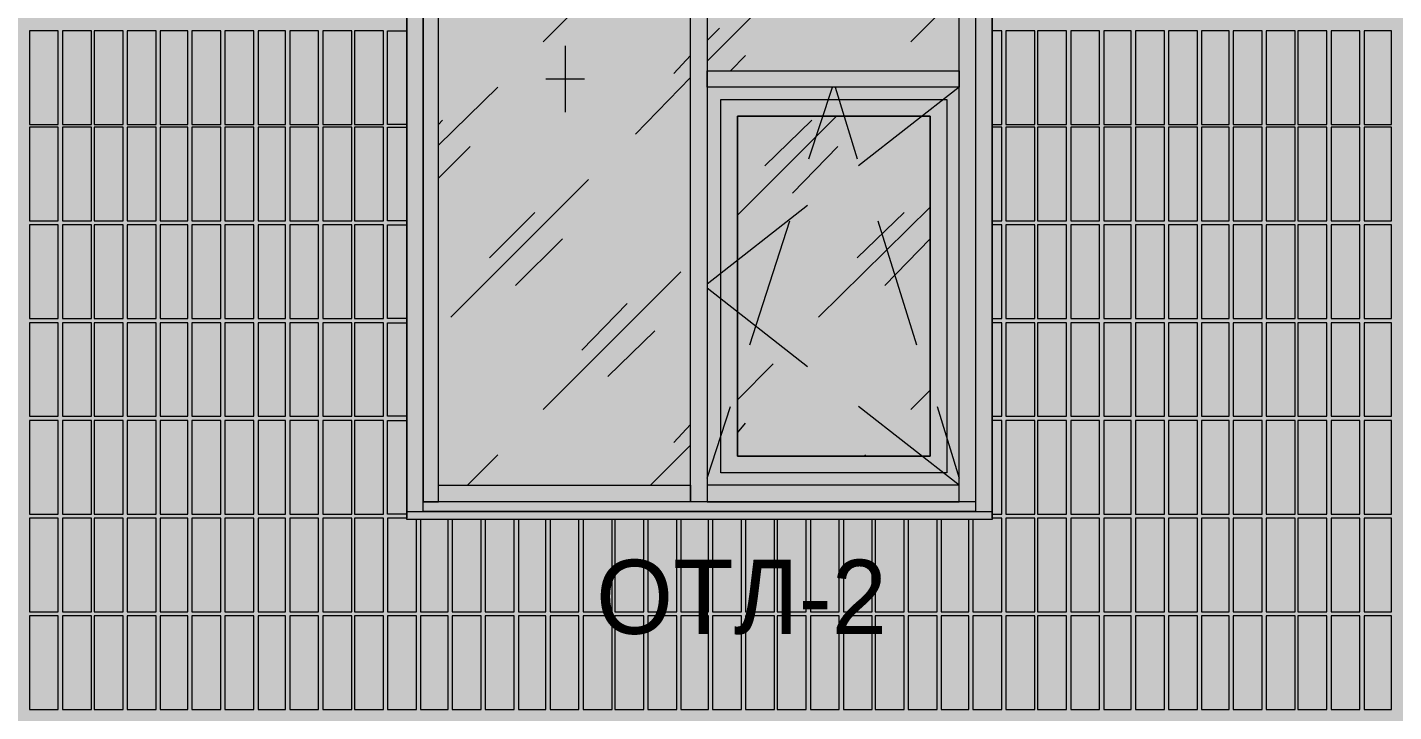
# Model space of a CAD drawing. Header units: millimetres. Extents: x -28928 to 100580, y -22867 to 36490.
# Drawn here: x 46924 to 51120, y 3636 to 5739 of the extents above; entities that cross this region are included whole.
import ezdxf

# ---------------------------------------------------------------- set-up
doc = ezdxf.new("R2010")
doc.units = ezdxf.units.MM
doc.layers.add('PDF _Геометрия', color=7, linetype='Continuous', true_color=0x8f8e8d)
doc.layers.add('PDF _Сплошная заливка', color=7, linetype='Continuous', true_color=0xffffff)
doc.layers.add('PDF _Текст', color=7, linetype='Continuous')

msp = doc.modelspace()

# ---------------------------------------------------------------- hatches: boundary and pattern name
at = {"layer": 'PDF _Сплошная заливка', "true_color": 0xffb53f, "transparency": 33554559}
h = msp.add_hatch(color=40, dxfattribs=at)
h.paths.add_polyline_path([(54591.8, 8685.7), (54591.8, 8224.5), (54845.7, 8224.5), (54845.7, 8685.7)])
h.paths.add_polyline_path([(54460.7, 3189.9), (54460.7, 2728.7), (54566.4, 2728.7), (54566.4, 3189.9)])
h.paths.add_polyline_path([(54875.3, 3689.1), (54875.3, 3228), (55243.4, 3228), (55243.4, 3689.1)])
h.paths.add_polyline_path([(54875.3, 3189.9), (54875.3, 2728.7), (55243.4, 2728.7), (55243.4, 3189.9)])
h.paths.add_polyline_path([(54460.7, 3689.1), (54460.7, 3228), (54566.4, 3228), (54566.4, 3689.1)])
h.paths.add_polyline_path([(43706.1, 2161.8), (43706.1, 2144.9), (44006.4, 2144.9), (44006.4, 2161.8)])
h.paths.add_polyline_path([(54875.3, 4188.4), (54875.3, 3727.2), (55243.4, 3727.2), (55243.4, 4188.4)])
h.paths.add_polyline_path([(43706.1, 2094.1), (43706.1, 2081.4), (44006.4, 2081.4), (44006.4, 2094.1)])
h.paths.add_polyline_path([(54460.7, 4188.4), (54460.7, 3727.2), (54566.4, 3727.2), (54566.4, 4188.4)])
h.paths.add_polyline_path([(43706.1, 2034.9), (43706.1, 2022.2), (44006.4, 2022.2), (44006.4, 2034.9)])
h.paths.add_polyline_path([(54591.8, 4687.6), (54591.8, 4226.4), (54845.7, 4226.4), (54845.7, 4687.6)])
h.paths.add_polyline_path([(43706.1, 1971.4), (43706.1, 1963), (44006.4, 1963), (44006.4, 1971.4)])
h.paths.add_polyline_path([(54591.8, 5186.8), (54591.8, 4725.7), (54845.7, 4725.7), (54845.7, 5186.8)])
h.paths.add_polyline_path([(43706.1, 1912.2), (43706.1, 1903.7), (44006.4, 1903.7), (44006.4, 1912.2)])
h.paths.add_polyline_path([(54875.3, 5686), (54875.3, 5224.9), (55243.4, 5224.9), (55243.4, 5686)])
h.paths.add_polyline_path([(43706.1, 1853), (43706.1, 1844.5), (44006.4, 1844.5), (44006.4, 1853)])
h.paths.add_polyline_path([(54460.7, 5686), (54460.7, 5224.9), (54566.4, 5224.9), (54566.4, 5686)])
h.paths.add_polyline_path([(43706.1, 1793.7), (43706.1, 1785.3), (44006.4, 1785.3), (44006.4, 1793.7)])
h.paths.add_polyline_path([(54875.3, 6185.3), (54875.3, 5728.4), (55243.4, 5728.4), (55243.4, 6185.3)])
h.paths.add_polyline_path([(43490.3, 1793.7), (43490.3, 1785.3), (43613, 1785.3), (43613, 1793.7)])
h.paths.add_polyline_path([(54460.7, 6185.3), (54460.7, 5728.4), (54566.4, 5728.4), (54566.4, 6185.3)])
h.paths.add_polyline_path([(43490.3, 1853), (43490.3, 1844.5), (43613, 1844.5), (43613, 1853)])
h.paths.add_polyline_path([(54591.8, 6684.5), (54591.8, 6227.6), (54845.7, 6227.6), (54845.7, 6684.5)])
h.paths.add_polyline_path([(43490.3, 1912.2), (43490.3, 1903.7), (43613, 1903.7), (43613, 1912.2)])
h.paths.add_polyline_path([(54591.8, 7183.7), (54591.8, 6726.8), (54845.7, 6726.8), (54845.7, 7183.7)])
h.paths.add_polyline_path([(43490.3, 1971.4), (43490.3, 1963), (43613, 1963), (43613, 1971.4)])
h.paths.add_polyline_path([(54875.3, 7687.2), (54875.3, 7226), (55243.4, 7226), (55243.4, 7687.2)])
h.paths.add_polyline_path([(43490.3, 2034.9), (43490.3, 2022.2), (43613, 2022.2), (43613, 2034.9)])
h.paths.add_polyline_path([(54460.7, 7687.2), (54460.7, 7226), (54566.4, 7226), (54566.4, 7687.2)])
h.paths.add_polyline_path([(43490.3, 2094.1), (43490.3, 2081.4), (43613, 2081.4), (43613, 2094.1)])
h.paths.add_polyline_path([(54875.3, 8186.4), (54875.3, 7725.3), (55243.4, 7725.3), (55243.4, 8186.4)])
h.paths.add_polyline_path([(43490.3, 2161.8), (43490.3, 2144.9), (43613, 2144.9), (43613, 2161.8)])
h.paths.add_polyline_path([(54460.7, 8186.4), (54460.7, 7725.3), (54566.4, 7725.3), (54566.4, 8186.4)])
h.paths.add_polyline_path([(54591.8, 3189.9), (54591.8, 2728.7), (54845.7, 2728.7), (54845.7, 3189.9)])
h.paths.add_polyline_path([(54875.3, 8685.7), (54875.3, 8224.5), (55243.4, 8224.5), (55243.4, 8685.7)])
h.paths.add_polyline_path([(54591.8, 3689.1), (54591.8, 3228), (54845.7, 3228), (54845.7, 3689.1)])
h.paths.add_polyline_path([(54460.7, 8685.7), (54460.7, 8224.5), (54566.4, 8224.5), (54566.4, 8685.7)])
h.paths.add_polyline_path([(54591.8, 4188.4), (54591.8, 3727.2), (54845.7, 3727.2), (54845.7, 4188.4)])
h.paths.add_polyline_path([(55763.7, 8664.5), (55319.5, 8664.5), (55319.5, 7831), (55763.7, 7831)])
h.paths.add_polyline_path([(54875.3, 4687.6), (54875.3, 4226.4), (55243.4, 4226.4), (55243.4, 4687.6)])
h.paths.add_polyline_path([(54845.7, 8723.7), (54845.7, 9028.4), (54591.8, 9028.4), (54591.8, 8723.7)])
h.paths.add_polyline_path([(54460.7, 4687.6), (54460.7, 4226.4), (54566.4, 4226.4), (54566.4, 4687.6)])
h.paths.add_polyline_path([(55319.5, 8728), (55763.7, 8728), (55763.7, 9028.4), (55319.5, 9028.4)])
h.paths.add_polyline_path([(54875.3, 5186.8), (54875.3, 4725.7), (55243.4, 4725.7), (55243.4, 5186.8)])
h.paths.add_polyline_path([(55763.7, 7767.6), (55319.5, 7767.6), (55319.5, 6929.9), (55763.7, 6929.9)])
h.paths.add_polyline_path([(54460.7, 5186.8), (54460.7, 4725.7), (54566.4, 4725.7), (54566.4, 5186.8)])
h.paths.add_polyline_path([(55763.7, 5965.3), (55319.5, 5965.3), (55319.5, 5131.8), (55763.7, 5131.8)])
h.paths.add_polyline_path([(54591.8, 5686), (54591.8, 5224.9), (54845.7, 5224.9), (54845.7, 5686)])
h.paths.add_polyline_path([(44344.9, 1671), (44344.9, 1573.7), (44890.7, 1573.7), (44890.7, 2733), (46265.7, 2733), (46265.7, 2766.8), (48152.6, 2766.8), (48152.6, 2733), (49887.2, 2733), (49887.2, 1573.7), (51287.6, 1573.7), (51287.6, 2733), (53085.7, 2733), (53085.7, 1573.7), (55260.3, 1573.7), (55260.3, 2686.4), (54448, 2686.4), (54448, 9028.4), (34432.2, 9028.4), (34432.2, 1573.7), (35295.3, 1573.7), (35295.3, 2733), (37093.4, 2733), (37093.4, 1573.7), (38493.7, 1573.7), (38493.7, 2733), (40291.8, 2733), (40291.8, 1573.7), (41637.2, 1573.7), (41637.2, 1869.9), (41692.2, 1869.9), (41692.2, 1891), (41578, 1891), (41578, 1908), (41692.2, 1908), (41692.2, 2733), (43490.3, 2733), (43490.3, 2284.5), (43503, 2288.7), (43511.4, 2293), (43524.1, 2297.2), (43541.1, 2305.7), (43553.7, 2309.9), (43570.7, 2318.4), (43583.4, 2322.6), (43600.3, 2331), (43613, 2335.3), (43629.9, 2343.7), (43642.6, 2348), (43659.5, 2356.4), (43672.2, 2360.7), (43680.7, 2364.9), (43693.4, 2369.1), (43710.3, 2377.6), (43723, 2381.8), (43739.9, 2390.3), (43752.6, 2394.5), (43769.5, 2403), (43782.2, 2407.2), (43799.1, 2415.7), (43811.8, 2419.9), (43828.7, 2428.4), (43841.4, 2432.6), (43849.9, 2436.8), (43871.1, 2436.8), (43888, 2428.4), (43900.7, 2424.1), (43917.6, 2415.7), (43930.3, 2411.4), (43947.2, 2403), (43959.9, 2398.7), (43976.8, 2390.3), (43989.5, 2386), (44006.4, 2377.6), (44019.1, 2373.4), (44036.1, 2364.9), (44048.7, 2360.7), (44065.7, 2352.2), (44078.4, 2348), (44095.3, 2339.5), (44108, 2335.3), (44133.4, 2322.6), (44146.1, 2318.4), (44163, 2309.9), (44175.7, 2305.7), (44192.6, 2297.2), (44205.3, 2293), (44222.2, 2284.5), (44234.9, 2280.3), (44251.8, 2271.8), (44264.5, 2267.6), (44281.4, 2259.1), (44294.1, 2254.9), (44311.1, 2246.4), (44323.7, 2242.2), (44340.7, 2233.7), (44353.4, 2229.5), (44378.7, 2216.8), (44378.7, 2161.8), (44099.5, 2161.8), (44099.5, 2144.9), (44294.1, 2144.9), (44340.7, 2098.4), (44099.5, 2094.1), (44099.5, 2081.4), (44298.4, 2081.4), (44340.7, 2039.1), (44099.5, 2034.9), (44099.5, 2022.2), (44294.1, 2022.2), (44340.7, 1975.7), (44099.5, 1971.4), (44099.5, 1963), (44294.1, 1963), (44340.7, 1916.4), (44099.5, 1912.2), (44099.5, 1903.7), (44294.1, 1903.7), (44340.7, 1857.2), (44099.5, 1853), (44099.5, 1844.5), (44294.1, 1844.5), (44340.7, 1798), (44099.5, 1793.7), (44099.5, 1785.3), (44289.9, 1785.3), (44298.4, 1781), (44340.7, 1738.7), (44336.4, 1734.5), (44404.1, 1726), (44404.1, 1671)])
h.paths.add_polyline_path([(54591.8, 6185.3), (54591.8, 5728.4), (54845.7, 5728.4), (54845.7, 6185.3)])
h.paths.add_polyline_path([(55763.7, 4167.2), (55319.5, 4167.2), (55319.5, 3333.7), (55763.7, 3333.7)])
h.paths.add_polyline_path([(54875.3, 6684.5), (54875.3, 6227.6), (55243.4, 6227.6), (55243.4, 6684.5)])
h.paths.add_polyline_path([(55763.7, 3270.3), (55319.5, 3270.3), (55319.5, 2432.6), (55763.7, 2432.6)])
h.paths.add_polyline_path([(54460.7, 6684.5), (54460.7, 6227.6), (54566.4, 6227.6), (54566.4, 6684.5)])
h.paths.add_polyline_path([(55763.7, 2369.1), (55319.5, 2369.1), (55319.5, 1573.7), (55763.7, 1573.7)])
h.paths.add_polyline_path([(54875.3, 7183.7), (54875.3, 6726.8), (55243.4, 6726.8), (55243.4, 7183.7)])
h.paths.add_polyline_path([(55763.7, 5068.4), (55319.5, 5068.4), (55319.5, 4230.7), (55763.7, 4230.7)])
h.paths.add_polyline_path([(54460.7, 7183.7), (54460.7, 6726.8), (54566.4, 6726.8), (54566.4, 7183.7)])
h.paths.add_polyline_path([(55763.7, 6866.4), (55319.5, 6866.4), (55319.5, 6028.7), (55763.7, 6028.7)])
h.paths.add_polyline_path([(54591.8, 7687.2), (54591.8, 7226), (54845.7, 7226), (54845.7, 7687.2)])
h.paths.add_polyline_path([(55243.4, 8723.7), (55243.4, 9028.4), (54875.3, 9028.4), (54875.3, 8723.7)])
h.paths.add_polyline_path([(54591.8, 8186.4), (54591.8, 7725.3), (54845.7, 7725.3), (54845.7, 8186.4)])
h.paths.add_polyline_path([(54566.4, 8723.7), (54566.4, 9028.4), (54460.7, 9028.4), (54460.7, 8723.7)])

# ---------------------------------------------------------------- linework, layer by layer
at = {"layer": 'PDF _Геометрия', "color": 7, "lineweight": 9}
for points in [[(48089.1, 6853.7), (48089.1, 5580.3), (48089.1, 4306.8), (48089.1, 4230.7), (48089.1, 6929.9)], [(49887.2, 6929.9), (49887.2, 4230.7), (49887.2, 4306.8), (49887.2, 5580.3), (49887.2, 6853.7)], [(49836.4, 6853.7), (49836.4, 5580.3), (49836.4, 4306.8), (49836.4, 4251.8), (48139.9, 4251.8), (48139.9, 4306.8), (48139.9, 5580.3), (48139.9, 4281.4), (48186.4, 4281.4), (48186.4, 5580.3), (48186.4, 6828.4)], [(48139.9, 6828.4), (48139.9, 5580.3), (48139.9, 6853.7)], [(49785.7, 4332.2), (49011.4, 4332.2), (49011.4, 4281.4), (49785.7, 4281.4), (49785.7, 5580.3), (49785.7, 6853.7), (49785.7, 6879.1), (49836.4, 6879.1), (49836.4, 6853.7), (49836.4, 5580.3), (49836.4, 4281.4), (49785.7, 4281.4), (49785.7, 4332.2), (49476.8, 4573.4)], [(48508, 5694.5), (48931.1, 6117.6)], [(49011.4, 5635.3), (49214.5, 5838.4)], [(49637.6, 5694.5), (49785.7, 5842.6)], [(49011.4, 5698.7), (49049.5, 5736.8)], [(48575.7, 5681.8), (48575.7, 5478.7)], [(48909.9, 5597.2), (48960.7, 5652.2)], [(49083.4, 5605.7), (49129.9, 5652.2)], [(48791.4, 5411), (48960.7, 5584.5)], [(48186.4, 5377.2), (48368.4, 5554.9)], [(48516.4, 5580.3), (48634.9, 5580.3)], [(49324.5, 5334.9), (49396.4, 5554.9)], [(49404.9, 5554.9), (49472.6, 5334.9)], [(49785.7, 5554.9), (49476.8, 5313.7)], [(49104.5, 5161.4), (49409.1, 5466)], [(48186.4, 5440.7), (48199.1, 5453.4)], [(49189.1, 5313.7), (49333, 5453.4)], [(48186.4, 5275.7), (48283.7, 5373)], [(49273.7, 5229.1), (49413.4, 5373)], [(48224.5, 4848.4), (48647.6, 5271.4)], [(48343, 5030.3), (48482.6, 5169.9)], [(49320.3, 5191), (49011.4, 4949.9)], [(49354.1, 4848.4), (49696.8, 5186.8)], [(49472.6, 5030.3), (49616.4, 5169.9)], [(49142.6, 4763.7), (49265.3, 5144.5)], [(49536.1, 5144.5), (49654.5, 4763.7)], [(48423.4, 4945.7), (48567.2, 5089.5)], [(49557.2, 4945.7), (49696.8, 5089.5)], [(48508, 4564.9), (48931.1, 4988)], [(49320.3, 4696), (49011.4, 4937.2)], [(48626.4, 4746.8), (48766.1, 4890.7)], [(48706.8, 4666.4), (48850.7, 4806)], [(49104.5, 4594.5), (49214.5, 4704.5)], [(49637.6, 4564.9), (49696.8, 4624.1)], [(49011.4, 4353.4), (49083.4, 4573.4)], [(49718, 4573.4), (49785.7, 4353.4)], [(48909.9, 4463.4), (48960.7, 4518.4)], [(49104.5, 4493), (49129.9, 4522.6)], [(48838, 4332.2), (48960.7, 4454.9)], [(48275.3, 4332.2), (48368.4, 4425.3)], [(49493.7, 4421), (49498, 4425.3)], [(49836.4, 4281.4), (48139.9, 4281.4)], [(48089.1, 4251.8), (48089.1, 4251.8)], [(49836.4, 4251.8), (48139.9, 4251.8), (49836.4, 4251.8)], [(49887.2, 4251.8), (49887.2, 4251.8)], [(48089.1, 4226.4), (48089.1, 4230.7)], [(49887.2, 4230.7), (49887.2, 4226.4)]]:
    msp.add_lwpolyline(points, dxfattribs=at)
for points in [[(49011.4, 4281.4), (48960.7, 4281.4), (48186.4, 4281.4), (48186.4, 4332.2), (48960.7, 4332.2), (48960.7, 4281.4), (48960.7, 5580.3), (48960.7, 6828.4), (49011.4, 6828.4), (49011.4, 5580.3)], [(49785.7, 5554.9), (49011.4, 5554.9), (49011.4, 5605.7), (49785.7, 5605.7)], [(49053.7, 5516.8), (49747.6, 5516.8), (49747.6, 4370.3), (49053.7, 4370.3)], [(49747.6, 5516.8), (49747.6, 4370.3), (49053.7, 4370.3), (49053.7, 5516.8)], [(49696.8, 5466), (49104.5, 5466), (49104.5, 4421), (49696.8, 4421)], [(49104.5, 4421), (49104.5, 5466), (49696.8, 5466), (49696.8, 4421)], [(49887.2, 4226.4), (48089.1, 4226.4), (48089.1, 4251.8), (49887.2, 4251.8)]]:
    msp.add_lwpolyline(points, close=True, dxfattribs=at)
at = {"layer": 'PDF _Геометрия', "color": 253, "lineweight": 9, "true_color": 0xaea391}
for points in [[(46929.9, 5728.4), (46929.9, 5440.7), (47018.7, 5440.7), (47018.7, 5728.4)], [(47031.4, 5728.4), (47031.4, 5440.7), (47120.3, 5440.7), (47120.3, 5728.4)], [(47128.7, 5728.4), (47128.7, 5440.7), (47217.6, 5440.7), (47217.6, 5728.4)], [(47230.3, 5728.4), (47230.3, 5440.7), (47319.1, 5440.7), (47319.1, 5728.4)], [(47331.8, 5728.4), (47331.8, 5440.7), (47416.4, 5440.7), (47416.4, 5728.4)], [(47429.1, 5728.4), (47429.1, 5440.7), (47518, 5440.7), (47518, 5728.4)], [(47530.7, 5728.4), (47530.7, 5440.7), (47619.5, 5440.7), (47619.5, 5728.4)], [(47632.2, 5728.4), (47632.2, 5440.7), (47716.8, 5440.7), (47716.8, 5728.4)], [(47729.5, 5728.4), (47729.5, 5440.7), (47818.4, 5440.7), (47818.4, 5728.4)], [(47831.1, 5728.4), (47831.1, 5440.7), (47919.9, 5440.7), (47919.9, 5728.4)], [(47928.4, 5728.4), (47928.4, 5440.7), (48017.2, 5440.7), (48017.2, 5728.4)], [(49929.5, 5728.4), (49929.5, 5440.7), (50018.4, 5440.7), (50018.4, 5728.4)], [(50026.8, 5728.4), (50026.8, 5440.7), (50115.7, 5440.7), (50115.7, 5728.4)], [(50128.4, 5728.4), (50128.4, 5440.7), (50217.2, 5440.7), (50217.2, 5728.4)], [(50229.9, 5728.4), (50229.9, 5440.7), (50314.5, 5440.7), (50314.5, 5728.4)], [(50327.2, 5728.4), (50327.2, 5440.7), (50416.1, 5440.7), (50416.1, 5728.4)], [(50428.7, 5728.4), (50428.7, 5440.7), (50517.6, 5440.7), (50517.6, 5728.4)], [(50530.3, 5728.4), (50530.3, 5440.7), (50614.9, 5440.7), (50614.9, 5728.4)], [(50627.6, 5728.4), (50627.6, 5440.7), (50716.4, 5440.7), (50716.4, 5728.4)], [(50729.1, 5728.4), (50729.1, 5440.7), (50818, 5440.7), (50818, 5728.4)], [(50826.4, 5728.4), (50826.4, 5440.7), (50915.3, 5440.7), (50915.3, 5728.4)], [(50928, 5728.4), (50928, 5440.7), (51016.8, 5440.7), (51016.8, 5728.4)], [(51029.5, 5728.4), (51029.5, 5440.7), (51114.1, 5440.7), (51114.1, 5728.4)], [(46929.9, 5432.2), (46929.9, 5144.5), (47018.7, 5144.5), (47018.7, 5432.2)], [(47031.4, 5432.2), (47031.4, 5144.5), (47120.3, 5144.5), (47120.3, 5432.2)], [(47128.7, 5432.2), (47128.7, 5144.5), (47217.6, 5144.5), (47217.6, 5432.2)], [(47230.3, 5432.2), (47230.3, 5144.5), (47319.1, 5144.5), (47319.1, 5432.2)], [(47331.8, 5432.2), (47331.8, 5144.5), (47416.4, 5144.5), (47416.4, 5432.2)], [(47429.1, 5432.2), (47429.1, 5144.5), (47518, 5144.5), (47518, 5432.2)], [(47530.7, 5432.2), (47530.7, 5144.5), (47619.5, 5144.5), (47619.5, 5432.2)], [(47632.2, 5432.2), (47632.2, 5144.5), (47716.8, 5144.5), (47716.8, 5432.2)], [(47729.5, 5432.2), (47729.5, 5144.5), (47818.4, 5144.5), (47818.4, 5432.2)], [(47831.1, 5432.2), (47831.1, 5144.5), (47919.9, 5144.5), (47919.9, 5432.2)], [(47928.4, 5432.2), (47928.4, 5144.5), (48017.2, 5144.5), (48017.2, 5432.2)], [(49929.5, 5432.2), (49929.5, 5144.5), (50018.4, 5144.5), (50018.4, 5432.2)], [(50026.8, 5432.2), (50026.8, 5144.5), (50115.7, 5144.5), (50115.7, 5432.2)], [(50128.4, 5432.2), (50128.4, 5144.5), (50217.2, 5144.5), (50217.2, 5432.2)], [(50229.9, 5432.2), (50229.9, 5144.5), (50314.5, 5144.5), (50314.5, 5432.2)], [(50327.2, 5432.2), (50327.2, 5144.5), (50416.1, 5144.5), (50416.1, 5432.2)], [(50428.7, 5432.2), (50428.7, 5144.5), (50517.6, 5144.5), (50517.6, 5432.2)], [(50530.3, 5432.2), (50530.3, 5144.5), (50614.9, 5144.5), (50614.9, 5432.2)], [(50627.6, 5432.2), (50627.6, 5144.5), (50716.4, 5144.5), (50716.4, 5432.2)], [(50729.1, 5432.2), (50729.1, 5144.5), (50818, 5144.5), (50818, 5432.2)], [(50826.4, 5432.2), (50826.4, 5144.5), (50915.3, 5144.5), (50915.3, 5432.2)], [(50928, 5432.2), (50928, 5144.5), (51016.8, 5144.5), (51016.8, 5432.2)], [(51029.5, 5432.2), (51029.5, 5144.5), (51114.1, 5144.5), (51114.1, 5432.2)], [(46929.9, 5131.8), (46929.9, 4844.1), (47018.7, 4844.1), (47018.7, 5131.8)], [(47031.4, 5131.8), (47031.4, 4844.1), (47120.3, 4844.1), (47120.3, 5131.8)], [(47128.7, 5131.8), (47128.7, 4844.1), (47217.6, 4844.1), (47217.6, 5131.8)], [(47230.3, 5131.8), (47230.3, 4844.1), (47319.1, 4844.1), (47319.1, 5131.8)], [(47331.8, 5131.8), (47331.8, 4844.1), (47416.4, 4844.1), (47416.4, 5131.8)], [(47429.1, 5131.8), (47429.1, 4844.1), (47518, 4844.1), (47518, 5131.8)], [(47530.7, 5131.8), (47530.7, 4844.1), (47619.5, 4844.1), (47619.5, 5131.8)], [(47632.2, 5131.8), (47632.2, 4844.1), (47716.8, 4844.1), (47716.8, 5131.8)], [(47729.5, 5131.8), (47729.5, 4844.1), (47818.4, 4844.1), (47818.4, 5131.8)], [(47831.1, 5131.8), (47831.1, 4844.1), (47919.9, 4844.1), (47919.9, 5131.8)], [(47928.4, 5131.8), (47928.4, 4844.1), (48017.2, 4844.1), (48017.2, 5131.8)], [(49929.5, 5131.8), (49929.5, 4844.1), (50018.4, 4844.1), (50018.4, 5131.8)], [(50026.8, 5131.8), (50026.8, 4844.1), (50115.7, 4844.1), (50115.7, 5131.8)], [(50128.4, 5131.8), (50128.4, 4844.1), (50217.2, 4844.1), (50217.2, 5131.8)], [(50229.9, 5131.8), (50229.9, 4844.1), (50314.5, 4844.1), (50314.5, 5131.8)], [(50327.2, 5131.8), (50327.2, 4844.1), (50416.1, 4844.1), (50416.1, 5131.8)], [(50428.7, 5131.8), (50428.7, 4844.1), (50517.6, 4844.1), (50517.6, 5131.8)], [(50530.3, 5131.8), (50530.3, 4844.1), (50614.9, 4844.1), (50614.9, 5131.8)], [(50627.6, 5131.8), (50627.6, 4844.1), (50716.4, 4844.1), (50716.4, 5131.8)], [(50729.1, 5131.8), (50729.1, 4844.1), (50818, 4844.1), (50818, 5131.8)], [(50826.4, 5131.8), (50826.4, 4844.1), (50915.3, 4844.1), (50915.3, 5131.8)], [(50928, 5131.8), (50928, 4844.1), (51016.8, 4844.1), (51016.8, 5131.8)], [(51029.5, 5131.8), (51029.5, 4844.1), (51114.1, 4844.1), (51114.1, 5131.8)], [(46929.9, 4831.4), (46929.9, 4543.7), (47018.7, 4543.7), (47018.7, 4831.4)], [(47031.4, 4831.4), (47031.4, 4543.7), (47120.3, 4543.7), (47120.3, 4831.4)], [(47128.7, 4831.4), (47128.7, 4543.7), (47217.6, 4543.7), (47217.6, 4831.4)], [(47230.3, 4831.4), (47230.3, 4543.7), (47319.1, 4543.7), (47319.1, 4831.4)], [(47331.8, 4831.4), (47331.8, 4543.7), (47416.4, 4543.7), (47416.4, 4831.4)], [(47429.1, 4831.4), (47429.1, 4543.7), (47518, 4543.7), (47518, 4831.4)], [(47530.7, 4831.4), (47530.7, 4543.7), (47619.5, 4543.7), (47619.5, 4831.4)], [(47632.2, 4831.4), (47632.2, 4543.7), (47716.8, 4543.7), (47716.8, 4831.4)], [(47729.5, 4831.4), (47729.5, 4543.7), (47818.4, 4543.7), (47818.4, 4831.4)], [(47831.1, 4831.4), (47831.1, 4543.7), (47919.9, 4543.7), (47919.9, 4831.4)], [(47928.4, 4831.4), (47928.4, 4543.7), (48017.2, 4543.7), (48017.2, 4831.4)], [(49929.5, 4831.4), (49929.5, 4543.7), (50018.4, 4543.7), (50018.4, 4831.4)], [(50026.8, 4831.4), (50026.8, 4543.7), (50115.7, 4543.7), (50115.7, 4831.4)], [(50128.4, 4831.4), (50128.4, 4543.7), (50217.2, 4543.7), (50217.2, 4831.4)], [(50229.9, 4831.4), (50229.9, 4543.7), (50314.5, 4543.7), (50314.5, 4831.4)], [(50327.2, 4831.4), (50327.2, 4543.7), (50416.1, 4543.7), (50416.1, 4831.4)], [(50428.7, 4831.4), (50428.7, 4543.7), (50517.6, 4543.7), (50517.6, 4831.4)], [(50530.3, 4831.4), (50530.3, 4543.7), (50614.9, 4543.7), (50614.9, 4831.4)], [(50627.6, 4831.4), (50627.6, 4543.7), (50716.4, 4543.7), (50716.4, 4831.4)], [(50729.1, 4831.4), (50729.1, 4543.7), (50818, 4543.7), (50818, 4831.4)], [(50826.4, 4831.4), (50826.4, 4543.7), (50915.3, 4543.7), (50915.3, 4831.4)], [(50928, 4831.4), (50928, 4543.7), (51016.8, 4543.7), (51016.8, 4831.4)], [(51029.5, 4831.4), (51029.5, 4543.7), (51114.1, 4543.7), (51114.1, 4831.4)], [(46929.9, 4531), (46929.9, 4243.4), (47018.7, 4243.4), (47018.7, 4531)], [(47031.4, 4531), (47031.4, 4243.4), (47120.3, 4243.4), (47120.3, 4531)], [(47128.7, 4531), (47128.7, 4243.4), (47217.6, 4243.4), (47217.6, 4531)], [(47230.3, 4531), (47230.3, 4243.4), (47319.1, 4243.4), (47319.1, 4531)], [(47331.8, 4531), (47331.8, 4243.4), (47416.4, 4243.4), (47416.4, 4531)], [(47429.1, 4531), (47429.1, 4243.4), (47518, 4243.4), (47518, 4531)], [(47530.7, 4531), (47530.7, 4243.4), (47619.5, 4243.4), (47619.5, 4531)], [(47632.2, 4531), (47632.2, 4243.4), (47716.8, 4243.4), (47716.8, 4531)], [(47729.5, 4531), (47729.5, 4243.4), (47818.4, 4243.4), (47818.4, 4531)], [(47831.1, 4531), (47831.1, 4243.4), (47919.9, 4243.4), (47919.9, 4531)], [(47928.4, 4531), (47928.4, 4243.4), (48017.2, 4243.4), (48017.2, 4531)], [(49929.5, 4531), (49929.5, 4243.4), (50018.4, 4243.4), (50018.4, 4531)], [(50026.8, 4531), (50026.8, 4243.4), (50115.7, 4243.4), (50115.7, 4531)], [(50128.4, 4531), (50128.4, 4243.4), (50217.2, 4243.4), (50217.2, 4531)], [(50229.9, 4531), (50229.9, 4243.4), (50314.5, 4243.4), (50314.5, 4531)], [(50327.2, 4531), (50327.2, 4243.4), (50416.1, 4243.4), (50416.1, 4531)], [(50428.7, 4531), (50428.7, 4243.4), (50517.6, 4243.4), (50517.6, 4531)], [(50530.3, 4531), (50530.3, 4243.4), (50614.9, 4243.4), (50614.9, 4531)], [(50627.6, 4531), (50627.6, 4243.4), (50716.4, 4243.4), (50716.4, 4531)], [(50729.1, 4531), (50729.1, 4243.4), (50818, 4243.4), (50818, 4531)], [(50826.4, 4531), (50826.4, 4243.4), (50915.3, 4243.4), (50915.3, 4531)], [(50928, 4531), (50928, 4243.4), (51016.8, 4243.4), (51016.8, 4531)], [(51029.5, 4531), (51029.5, 4243.4), (51114.1, 4243.4), (51114.1, 4531)], [(46929.9, 4230.7), (46929.9, 3943), (47018.7, 3943), (47018.7, 4230.7)], [(47031.4, 4230.7), (47031.4, 3943), (47120.3, 3943), (47120.3, 4230.7)], [(47128.7, 4230.7), (47128.7, 3943), (47217.6, 3943), (47217.6, 4230.7)], [(47230.3, 4230.7), (47230.3, 3943), (47319.1, 3943), (47319.1, 4230.7)], [(47331.8, 4230.7), (47331.8, 3943), (47416.4, 3943), (47416.4, 4230.7)], [(47429.1, 4230.7), (47429.1, 3943), (47518, 3943), (47518, 4230.7)], [(47530.7, 4230.7), (47530.7, 3943), (47619.5, 3943), (47619.5, 4230.7)], [(47632.2, 4230.7), (47632.2, 3943), (47716.8, 3943), (47716.8, 4230.7)], [(47729.5, 4230.7), (47729.5, 3943), (47818.4, 3943), (47818.4, 4230.7)], [(47831.1, 4230.7), (47831.1, 3943), (47919.9, 3943), (47919.9, 4230.7)], [(47928.4, 4230.7), (47928.4, 3943), (48017.2, 3943), (48017.2, 4230.7)], [(49929.5, 4230.7), (49929.5, 3943), (50018.4, 3943), (50018.4, 4230.7)], [(50026.8, 4230.7), (50026.8, 3943), (50115.7, 3943), (50115.7, 4230.7)], [(50128.4, 4230.7), (50128.4, 3943), (50217.2, 3943), (50217.2, 4230.7)], [(50229.9, 4230.7), (50229.9, 3943), (50314.5, 3943), (50314.5, 4230.7)], [(50327.2, 4230.7), (50327.2, 3943), (50416.1, 3943), (50416.1, 4230.7)], [(50428.7, 4230.7), (50428.7, 3943), (50517.6, 3943), (50517.6, 4230.7)], [(50530.3, 4230.7), (50530.3, 3943), (50614.9, 3943), (50614.9, 4230.7)], [(50627.6, 4230.7), (50627.6, 3943), (50716.4, 3943), (50716.4, 4230.7)], [(50729.1, 4230.7), (50729.1, 3943), (50818, 3943), (50818, 4230.7)], [(50826.4, 4230.7), (50826.4, 3943), (50915.3, 3943), (50915.3, 4230.7)], [(50928, 4230.7), (50928, 3943), (51016.8, 3943), (51016.8, 4230.7)], [(51029.5, 4230.7), (51029.5, 3943), (51114.1, 3943), (51114.1, 4230.7)], [(46929.9, 3930.3), (46929.9, 3642.6), (47018.7, 3642.6), (47018.7, 3930.3)], [(47031.4, 3930.3), (47031.4, 3642.6), (47120.3, 3642.6), (47120.3, 3930.3)], [(47128.7, 3930.3), (47128.7, 3642.6), (47217.6, 3642.6), (47217.6, 3930.3)], [(47230.3, 3930.3), (47230.3, 3642.6), (47319.1, 3642.6), (47319.1, 3930.3)], [(47331.8, 3930.3), (47331.8, 3642.6), (47416.4, 3642.6), (47416.4, 3930.3)], [(47429.1, 3930.3), (47429.1, 3642.6), (47518, 3642.6), (47518, 3930.3)], [(47530.7, 3930.3), (47530.7, 3642.6), (47619.5, 3642.6), (47619.5, 3930.3)], [(47632.2, 3930.3), (47632.2, 3642.6), (47716.8, 3642.6), (47716.8, 3930.3)], [(47729.5, 3930.3), (47729.5, 3642.6), (47818.4, 3642.6), (47818.4, 3930.3)], [(47831.1, 3930.3), (47831.1, 3642.6), (47919.9, 3642.6), (47919.9, 3930.3)], [(47928.4, 3930.3), (47928.4, 3642.6), (48017.2, 3642.6), (48017.2, 3930.3)], [(48029.9, 3930.3), (48029.9, 3642.6), (48118.7, 3642.6), (48118.7, 3930.3)], [(48131.4, 3930.3), (48131.4, 3642.6), (48216.1, 3642.6), (48216.1, 3930.3)], [(48228.7, 3930.3), (48228.7, 3642.6), (48317.6, 3642.6), (48317.6, 3930.3)], [(48330.3, 3930.3), (48330.3, 3642.6), (48419.1, 3642.6), (48419.1, 3930.3)], [(48431.8, 3930.3), (48431.8, 3642.6), (48516.4, 3642.6), (48516.4, 3930.3)], [(48529.1, 3930.3), (48529.1, 3642.6), (48618, 3642.6), (48618, 3930.3)], [(48630.7, 3930.3), (48630.7, 3642.6), (48719.5, 3642.6), (48719.5, 3930.3)], [(48728, 3930.3), (48728, 3642.6), (48816.8, 3642.6), (48816.8, 3930.3)], [(48829.5, 3930.3), (48829.5, 3642.6), (48918.4, 3642.6), (48918.4, 3930.3)], [(48931.1, 3930.3), (48931.1, 3642.6), (49015.7, 3642.6), (49015.7, 3930.3)], [(49028.4, 3930.3), (49028.4, 3642.6), (49117.2, 3642.6), (49117.2, 3930.3)], [(49129.9, 3930.3), (49129.9, 3642.6), (49218.7, 3642.6), (49218.7, 3930.3)], [(49227.2, 3930.3), (49227.2, 3642.6), (49316.1, 3642.6), (49316.1, 3930.3)], [(49328.7, 3930.3), (49328.7, 3642.6), (49417.6, 3642.6), (49417.6, 3930.3)], [(49430.3, 3930.3), (49430.3, 3642.6), (49519.1, 3642.6), (49519.1, 3930.3)], [(49527.6, 3930.3), (49527.6, 3642.6), (49616.4, 3642.6), (49616.4, 3930.3)], [(49629.1, 3930.3), (49629.1, 3642.6), (49718, 3642.6), (49718, 3930.3)], [(49730.7, 3930.3), (49730.7, 3642.6), (49815.3, 3642.6), (49815.3, 3930.3)], [(49828, 3930.3), (49828, 3642.6), (49916.8, 3642.6), (49916.8, 3930.3)], [(49929.5, 3930.3), (49929.5, 3642.6), (50018.4, 3642.6), (50018.4, 3930.3)], [(50026.8, 3930.3), (50026.8, 3642.6), (50115.7, 3642.6), (50115.7, 3930.3)], [(50128.4, 3930.3), (50128.4, 3642.6), (50217.2, 3642.6), (50217.2, 3930.3)], [(50229.9, 3930.3), (50229.9, 3642.6), (50314.5, 3642.6), (50314.5, 3930.3)], [(50327.2, 3930.3), (50327.2, 3642.6), (50416.1, 3642.6), (50416.1, 3930.3)], [(50428.7, 3930.3), (50428.7, 3642.6), (50517.6, 3642.6), (50517.6, 3930.3)], [(50530.3, 3930.3), (50530.3, 3642.6), (50614.9, 3642.6), (50614.9, 3930.3)], [(50627.6, 3930.3), (50627.6, 3642.6), (50716.4, 3642.6), (50716.4, 3930.3)], [(50729.1, 3930.3), (50729.1, 3642.6), (50818, 3642.6), (50818, 3930.3)], [(50826.4, 3930.3), (50826.4, 3642.6), (50915.3, 3642.6), (50915.3, 3930.3)], [(50928, 3930.3), (50928, 3642.6), (51016.8, 3642.6), (51016.8, 3930.3)], [(51029.5, 3930.3), (51029.5, 3642.6), (51114.1, 3642.6), (51114.1, 3930.3)]]:
    msp.add_lwpolyline(points, close=True, dxfattribs=at)
for points in [[(48089.1, 5440.7), (48029.9, 5440.7), (48029.9, 5728.4), (48089.1, 5728.4)], [(49887.2, 5440.7), (49916.8, 5440.7), (49916.8, 5728.4), (49887.2, 5728.4)], [(48089.1, 5144.5), (48029.9, 5144.5), (48029.9, 5432.2), (48089.1, 5432.2)], [(49887.2, 5144.5), (49916.8, 5144.5), (49916.8, 5432.2), (49887.2, 5432.2)], [(48089.1, 4844.1), (48029.9, 4844.1), (48029.9, 5131.8), (48089.1, 5131.8)], [(49887.2, 4844.1), (49916.8, 4844.1), (49916.8, 5131.8), (49887.2, 5131.8)], [(48089.1, 4543.7), (48029.9, 4543.7), (48029.9, 4831.4), (48089.1, 4831.4)], [(49887.2, 4543.7), (49916.8, 4543.7), (49916.8, 4831.4), (49887.2, 4831.4)], [(48089.1, 4243.4), (48029.9, 4243.4), (48029.9, 4531), (48089.1, 4531)], [(49887.2, 4243.4), (49916.8, 4243.4), (49916.8, 4531), (49887.2, 4531)], [(48089.1, 4230.7), (48029.9, 4230.7), (48029.9, 3943), (48118.7, 3943), (48118.7, 4226.4)], [(48131.4, 4226.4), (48131.4, 3943), (48216.1, 3943), (48216.1, 4226.4)], [(48228.7, 4226.4), (48228.7, 3943), (48317.6, 3943), (48317.6, 4226.4)], [(48330.3, 4226.4), (48330.3, 3943), (48419.1, 3943), (48419.1, 4226.4)], [(48431.8, 4226.4), (48431.8, 3943), (48516.4, 3943), (48516.4, 4226.4)], [(48529.1, 4226.4), (48529.1, 3943), (48618, 3943), (48618, 4226.4)], [(48630.7, 4226.4), (48630.7, 3943), (48719.5, 3943), (48719.5, 4226.4)], [(48728, 4226.4), (48728, 3943), (48816.8, 3943), (48816.8, 4226.4)], [(48829.5, 4226.4), (48829.5, 3943), (48918.4, 3943), (48918.4, 4226.4)], [(48931.1, 4226.4), (48931.1, 3943), (49015.7, 3943), (49015.7, 4226.4)], [(49028.4, 4226.4), (49028.4, 3943), (49117.2, 3943), (49117.2, 4226.4)], [(49129.9, 4226.4), (49129.9, 3943), (49218.7, 3943), (49218.7, 4226.4)], [(49227.2, 4226.4), (49227.2, 3943), (49316.1, 3943), (49316.1, 4226.4)], [(49328.7, 4226.4), (49328.7, 3943), (49417.6, 3943), (49417.6, 4226.4)], [(49430.3, 4226.4), (49430.3, 3943), (49519.1, 3943), (49519.1, 4226.4)], [(49527.6, 4226.4), (49527.6, 3943), (49616.4, 3943), (49616.4, 4226.4)], [(49629.1, 4226.4), (49629.1, 3943), (49718, 3943), (49718, 4226.4)], [(49730.7, 4226.4), (49730.7, 3943), (49815.3, 3943), (49815.3, 4226.4)], [(49828, 4226.4), (49828, 3943), (49916.8, 3943), (49916.8, 4230.7), (49887.2, 4230.7)]]:
    msp.add_lwpolyline(points, dxfattribs=at)
at = {"layer": 'PDF _Сплошная заливка', "lineweight": 9, "transparency": 33554559}
for points in [[(48186.4, 6828.4), (48186.4, 4332.2), (48960.6, 6828.4), (48960.6, 4332.2)], [(49011.4, 6828.4), (49011.4, 5605.7), (49785.6, 6828.4), (49785.6, 5605.7)], [(49104.5, 5466), (49104.5, 4421), (49696.8, 5466), (49696.8, 4421)]]:
    msp.add_solid(points, dxfattribs=at)

# ---------------------------------------------------------------- texts
at = {"layer": 'PDF _Текст', "insert": (48670.4, 3987.5), "char_height": 227.71, "attachment_point": 4, "style": ''}
msp.add_mtext('ОТЛ-2', dxfattribs=at)

doc.saveas('drawing.dxf')
